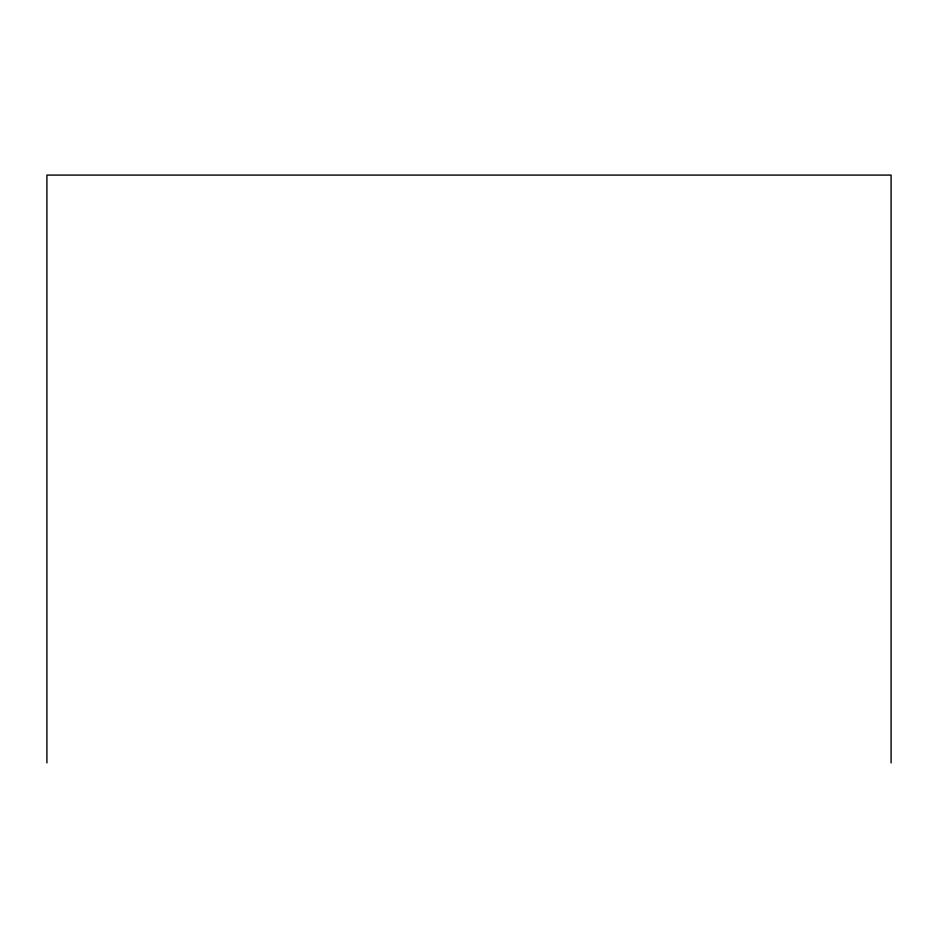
<?xml version="1.0" encoding="UTF-8"?>
<svg xmlns="http://www.w3.org/2000/svg" width="938" height="938" viewBox="0 0 938 938"><rect width="100%" height="100%" fill="white"/><g stroke="black" fill="none" stroke-linecap="round" stroke-linejoin="round"><path stroke-width="1.41" d="M891.1 762.911L891.1 175.089L46.9 175.089L46.9 762.911"/></g></svg>
